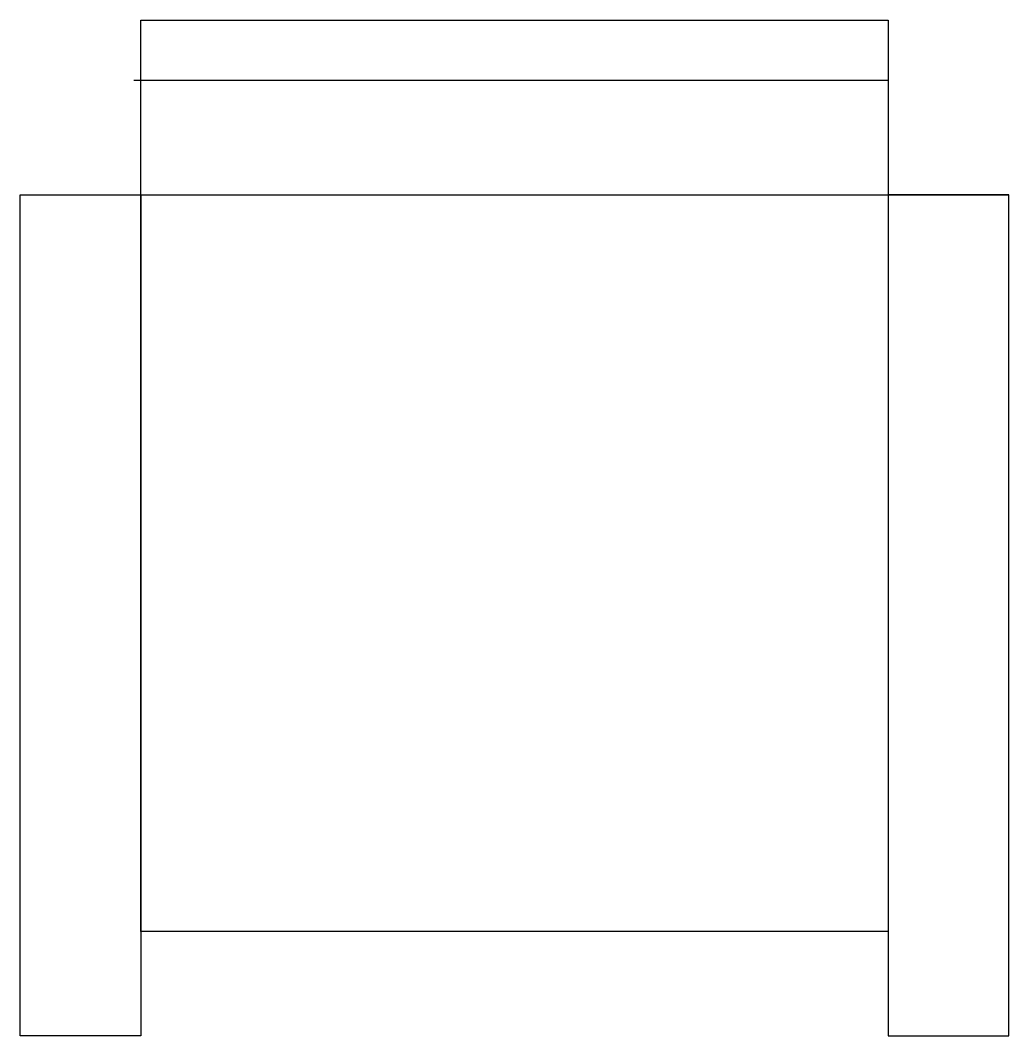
# Model space of a CAD drawing. Extents: x 75779 to 76538, y -9284 to -8504.
import ezdxf

# ---------------------------------------------------------------- set-up
doc = ezdxf.new("R2010")
doc.units = 0
doc.header["$LTSCALE"] = 20
doc.header["$MEASUREMENT"] = 0
doc.layers.get('0').update_dxf_attribs({"linetype": 'CONTINUOUS'})

msp = doc.modelspace()

# ---------------------------------------------------------------- linework, layer by layer
at = {"color": 4, "linetype": 'CONTINUOUS'}
for p, q in [((75871.96, -8503.81), (76445.71, -8503.81)), ((75871.96, -9203.81), (75871.96, -8503.81)), ((76445.71, -8503.81), (76445.71, -9203.81)), ((75866.52, -8637.84), (76538.36, -8637.84)), ((76445.71, -9203.81), (75871.96, -9203.81))]:
    msp.add_line(p, q, dxfattribs=at)
at = {"color": 2, "linetype": 'CONTINUOUS'}
for p, q in [((75866.52, -8549.89), (76445.71, -8549.89)), ((76445.71, -8645.17), (76445.71, -9209.53))]:
    msp.add_line(p, q, dxfattribs=at)
at = {"color": 4, "linetype": 'CONTINUOUS'}
for points in [[(75779.32, -9283.81), (75779.32, -8637.84), (75871.96, -8637.84), (75871.96, -9283.81)], [(76538.36, -9283.81), (76538.36, -8637.84), (76445.71, -8637.84), (76445.71, -9283.81)]]:
    msp.add_lwpolyline(points, close=True, dxfattribs=at)

doc.saveas('drawing.dxf')
